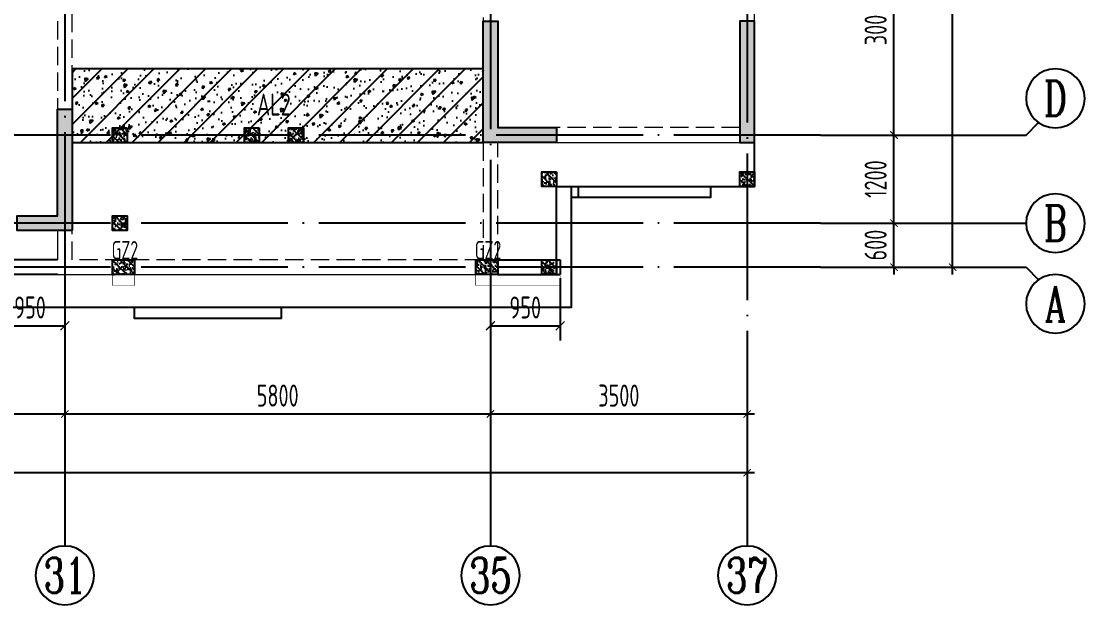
# Model space of a CAD drawing. Extents: x -1307975 to -76406, y -96289 to 379359.
# Drawn here: x -817535 to -803040, y 207649 to 215599 of the extents above; entities that cross this region are included whole.
import ezdxf
from ezdxf.enums import TextEntityAlignment as Align

# ---------------------------------------------------------------- set-up
doc = ezdxf.new("R2010")
doc.units = 0
doc.header["$LTSCALE"] = 1000
for name, pattern in [('DASH', [0.35, 0.25, -0.1]), ('DASHED', [0.75, 0.5, -0.25]), ('DOTE', [2.42, 2, -0.2, 0.02, -0.2])]:
    doc.linetypes.add(name, pattern=pattern)
doc.layers.get('0').update_dxf_attribs({"linetype": 'CONTINUOUS'})
doc.layers.get('DEFPOINTS').update_dxf_attribs({"linetype": 'CONTINUOUS'})
for name, color, linetype in [('A-AXIS', 1, 'CONTINUOUS'), ('A-DOTE', 10, 'DOTE'), ('AXIS_NUM', 7, 'CONTINUOUS'), ('BEAM', 4, 'DASHED'), ('BEAM_CON', 4, 'CONTINUOUS'), ('ROOF', 183, 'CONTINUOUS'), ('S-B板边线', 2, 'CONTINUOUS'), ('S-L主梁线', 4, 'DASH'), ('S-Q墙填充', 252, 'CONTINUOUS'), ('S-Q墙实线', 6, 'CONTINUOUS'), ('S-Q墙标注', 3, 'CONTINUOUS'), ('S-Y一般标注', 3, 'CONTINUOUS'), ('S-构造柱', 212, 'CONTINUOUS'), ('S-构造柱编号', 130, 'CONTINUOUS'), ('TEXT', 2, 'CONTINUOUS'), ('水平筋标注', 7, 'CONTINUOUS'), ('看线', 251, 'CONTINUOUS')]:
    doc.layers.add(name, color=color, linetype=linetype)
doc.layers.add('配箍校核', color=34, linetype='CONTINUOUS', plot=False)
doc.styles.add('TSSD_Axis', font='complex.shx', dxfattribs={"width": 0.7, "bigfont": 'hztxt.shx'})
doc.styles.add('TSSD_DIMENSION', font='Tssdeng.shx', dxfattribs={"width": 0.7, "bigfont": 'tssdchn.shx'})
doc.styles.add('TSSD_REIN', font='tssdeng.shx', dxfattribs={"width": 0.7, "height": 300, "bigfont": 'tssdchn.shx'})
doc.styles.add('结构文字', font='zstxt.shx', dxfattribs={"width": 0.7, "bigfont": 'zshz.shx'})
doc.dimstyles.new('STRUCK', dxfattribs={"dimtxt": 400, "dimasz": 121, "dimexe": 200, "dimexo": 150, "dimgap": 115, "dimtad": 1, "dimdec": 0, "dimdsep": 46, "dimtxsty": '结构文字', "dimblk": 'ARCHTICK', "dimcen": 400, "dimclrd": 3, "dimclre": 3, "dimclrt": 7, "dimadec": 0, "dimazin": 0, "dimtfac": 1, "dimtdec": 0, "dimtix": 1, "dimtmove": 2, "dimatfit": 3, "dimldrblk": '_DIMX', "dimfxl": 1, "dimtolj": 1, "dimtzin": 0, "dimarcsym": 0})
doc.dimstyles.new('TSSD_100_100', dxfattribs={"dimtxt": 300, "dimasz": 100, "dimexe": 100, "dimexo": 250, "dimgap": 100, "dimtad": 1, "dimdec": 0, "dimzin": 0, "dimdsep": 46, "dimtxsty": 'TSSD_DIMENSION', "dimblk": 'ARCHTICK', "dimcen": 0, "dimdle": 100, "dimclrt": 7, "dimadec": 0, "dimazin": 0, "dimtfac": 1, "dimtdec": 0, "dimtix": 1, "dimtmove": 2, "dimatfit": 3, "dimldrblk": 'ARCHTICK', "dimfxl": 1, "dimtolj": 1, "dimtzin": 0, "dimarcsym": 0})

# ---------------------------------------------------------------- blocks, each defined once
blk = doc.blocks.new('_ArchTick')
at = {"color": 0, "linetype": 'ByBlock', "const_width": 0.15}
blk.add_lwpolyline([(-0.5, -0.5), (0.5, 0.5)], dxfattribs=at)
blk = doc.blocks.new('*D306')
at = {"layer": 'DEFPOINTS', "color": 0, "transparency": 16777216}
for p in [(42100, 3600), (45300, 3600), (45300, 2600)]:
    blk.add_point(p, dxfattribs=at)
at = {"layer": 'S-Y一般标注', "color": 0, "lineweight": -2, "transparency": 16777216}
for p, q in [((42100, 3350), (42100, 2500)), ((45300, 3350), (45300, 2500)), ((42000, 2600), (45400, 2600))]:
    blk.add_line(p, q, dxfattribs=at)
at = {"layer": 'S-Y一般标注', "color": 0, "lineweight": -2, "transparency": 16777216, "xscale": 100, "yscale": 100, "zscale": 100, "rotation": 180}
blk.add_blockref('_ArchTick', (42100, 2600), dxfattribs=at)
at = {"layer": 'S-Y一般标注', "color": 0, "lineweight": -2, "transparency": 16777216, "xscale": 100, "yscale": 100, "zscale": 100}
blk.add_blockref('_ArchTick', (45300, 2600), dxfattribs=at)
at = {"layer": 'S-Y一般标注', "color": 7, "transparency": 16777216, "insert": (43700, 2850), "char_height": 300, "attachment_point": 5, "style": 'TSSD_DIMENSION'}
blk.add_mtext('\\A1;3200', dxfattribs=at)
blk = doc.blocks.new('ts_axno')
at = {"color": 0, "linetype": 'ByBlock', "lineweight": -2}
blk.add_circle((0, 0), 0.5, dxfattribs=at)
at = {"color": 0, "linetype": 'ByBlock', "lineweight": -2, "style": 'TSSD_Axis', "width": 0.7}
blk.add_attdef('A', text='', height=0.6, dxfattribs=at).set_placement((0, 0), align=Align.MIDDLE_CENTER)
blk = doc.blocks.new('*D307')
at = {"layer": 'DEFPOINTS', "color": 0, "transparency": 16777216}
for p in [(45300, 3600), (51100, 3600), (51100, 2600)]:
    blk.add_point(p, dxfattribs=at)
at = {"layer": 'S-Y一般标注', "color": 0, "lineweight": -2, "transparency": 16777216}
for p, q in [((45300, 3350), (45300, 2500)), ((51100, 3350), (51100, 2500)), ((45200, 2600), (51200, 2600))]:
    blk.add_line(p, q, dxfattribs=at)
at = {"layer": 'S-Y一般标注', "color": 0, "lineweight": -2, "transparency": 16777216, "xscale": 100, "yscale": 100, "zscale": 100, "rotation": 180}
blk.add_blockref('_ArchTick', (45300, 2600), dxfattribs=at)
at = {"layer": 'S-Y一般标注', "color": 0, "lineweight": -2, "transparency": 16777216, "xscale": 100, "yscale": 100, "zscale": 100}
blk.add_blockref('_ArchTick', (51100, 2600), dxfattribs=at)
at = {"layer": 'S-Y一般标注', "color": 7, "transparency": 16777216, "insert": (48200, 2850), "char_height": 300, "attachment_point": 5, "style": 'TSSD_DIMENSION'}
blk.add_mtext('\\A1;5800', dxfattribs=at)
blk = doc.blocks.new('*D308')
at = {"layer": 'DEFPOINTS', "color": 0, "transparency": 16777216}
for p in [(51100, 3600), (54600, 3600), (54600, 2600)]:
    blk.add_point(p, dxfattribs=at)
at = {"layer": 'S-Y一般标注', "color": 0, "lineweight": -2, "transparency": 16777216}
for p, q in [((51100, 3350), (51100, 2500)), ((54600, 3350), (54600, 2500)), ((51000, 2600), (54700, 2600))]:
    blk.add_line(p, q, dxfattribs=at)
at = {"layer": 'S-Y一般标注', "color": 0, "lineweight": -2, "transparency": 16777216, "xscale": 100, "yscale": 100, "zscale": 100, "rotation": 180}
blk.add_blockref('_ArchTick', (51100, 2600), dxfattribs=at)
at = {"layer": 'S-Y一般标注', "color": 0, "lineweight": -2, "transparency": 16777216, "xscale": 100, "yscale": 100, "zscale": 100}
blk.add_blockref('_ArchTick', (54600, 2600), dxfattribs=at)
at = {"layer": 'S-Y一般标注', "color": 7, "transparency": 16777216, "insert": (52850, 2850), "char_height": 300, "attachment_point": 5, "style": 'TSSD_DIMENSION'}
blk.add_mtext('\\A1;3500', dxfattribs=at)
blk = doc.blocks.new('*D309')
at = {"layer": 'DEFPOINTS', "color": 0, "transparency": 16777216}
for p in [(4600, 3600), (54600, 3600), (54600, 1800)]:
    blk.add_point(p, dxfattribs=at)
at = {"layer": 'S-Y一般标注', "color": 0, "lineweight": -2, "transparency": 16777216}
for p, q in [((4600, 3350), (4600, 1700)), ((54600, 3350), (54600, 1700)), ((4500, 1800), (54700, 1800))]:
    blk.add_line(p, q, dxfattribs=at)
at = {"layer": 'S-Y一般标注', "color": 0, "lineweight": -2, "transparency": 16777216, "xscale": 100, "yscale": 100, "zscale": 100, "rotation": 180}
blk.add_blockref('_ArchTick', (4600, 1800), dxfattribs=at)
at = {"layer": 'S-Y一般标注', "color": 0, "lineweight": -2, "transparency": 16777216, "xscale": 100, "yscale": 100, "zscale": 100}
blk.add_blockref('_ArchTick', (54600, 1800), dxfattribs=at)
at = {"layer": 'S-Y一般标注', "color": 7, "transparency": 16777216, "insert": (29600, 2050), "char_height": 300, "attachment_point": 5, "style": 'TSSD_DIMENSION'}
blk.add_mtext('\\A1;50000', dxfattribs=at)
blk = doc.blocks.new('*D314')
at = {"layer": 'DEFPOINTS', "color": 0, "transparency": 16777216}
for p in [(55600, 5200), (56600, 5200), (55600, 4600)]:
    blk.add_point(p, dxfattribs=at)
at = {"layer": 'S-Y一般标注', "color": 0, "lineweight": -2, "transparency": 16777216}
for p, q in [((56600, 5200), (56600, 5300)), ((55850, 5200), (56700, 5200)), ((56600, 4600), (56600, 5200)), ((55850, 4600), (56700, 4600)), ((56600, 4600), (56600, 4500))]:
    blk.add_line(p, q, dxfattribs=at)
at = {"layer": 'S-Y一般标注', "color": 0, "lineweight": -2, "transparency": 16777216, "xscale": 100, "yscale": 100, "zscale": 100}
for p, rotation in [((56600, 5200), 270), ((56600, 4600), 90)]:
    blk.add_blockref('_ArchTick', p, dxfattribs=dict(at, rotation=rotation))
at = {"layer": 'S-Y一般标注', "color": 7, "transparency": 16777216, "insert": (56350, 4900), "char_height": 300, "attachment_point": 5, "rotation": 90, "style": 'TSSD_DIMENSION'}
blk.add_mtext('\\A1;600', dxfattribs=at)
blk = doc.blocks.new('*D320')
at = {"layer": 'DEFPOINTS', "color": 0, "transparency": 16777216}
for p in [(55600, 17150), (57400, 17150), (55600, 4600)]:
    blk.add_point(p, dxfattribs=at)
at = {"layer": 'S-Y一般标注', "color": 0, "lineweight": -2, "transparency": 16777216}
for p, q in [((57400, 4500), (57400, 17250)), ((55850, 17150), (57500, 17150)), ((55850, 4600), (57500, 4600))]:
    blk.add_line(p, q, dxfattribs=at)
at = {"layer": 'S-Y一般标注', "color": 0, "lineweight": -2, "transparency": 16777216, "xscale": 100, "yscale": 100, "zscale": 100}
for p, rotation in [((57400, 17150), 90), ((57400, 4600), 270)]:
    blk.add_blockref('_ArchTick', p, dxfattribs=dict(at, rotation=rotation))
at = {"layer": 'S-Y一般标注', "color": 7, "transparency": 16777216, "insert": (57150, 10875), "char_height": 300, "attachment_point": 5, "rotation": 90, "style": 'TSSD_DIMENSION'}
blk.add_mtext('\\A1;12550', dxfattribs=at)
blk = doc.blocks.new('*D322')
at = {"layer": 'DEFPOINTS', "color": 0, "transparency": 16777216}
for p in [(55600, 6400), (56600, 6400), (55600, 5200)]:
    blk.add_point(p, dxfattribs=at)
at = {"layer": 'S-Y一般标注', "color": 0, "lineweight": -2, "transparency": 16777216}
for p, q in [((55850, 6400), (56700, 6400)), ((56600, 5100), (56600, 6500)), ((55850, 5200), (56700, 5200))]:
    blk.add_line(p, q, dxfattribs=at)
at = {"layer": 'S-Y一般标注', "color": 0, "lineweight": -2, "transparency": 16777216, "xscale": 100, "yscale": 100, "zscale": 100}
for p, rotation in [((56600, 6400), 90), ((56600, 5200), 270)]:
    blk.add_blockref('_ArchTick', p, dxfattribs=dict(at, rotation=rotation))
at = {"layer": 'S-Y一般标注', "color": 7, "transparency": 16777216, "insert": (56350, 5800), "char_height": 300, "attachment_point": 5, "rotation": 90, "style": 'TSSD_DIMENSION'}
blk.add_mtext('\\A1;1200', dxfattribs=at)
blk = doc.blocks.new('*D323')
at = {"layer": 'DEFPOINTS', "color": 0, "transparency": 16777216}
for p in [(55600, 9400), (56600, 9400), (55600, 6400)]:
    blk.add_point(p, dxfattribs=at)
at = {"layer": 'S-Y一般标注', "color": 0, "lineweight": -2, "transparency": 16777216}
for p, q in [((56600, 6300), (56600, 9500)), ((55850, 9400), (56700, 9400)), ((55850, 6400), (56700, 6400))]:
    blk.add_line(p, q, dxfattribs=at)
at = {"layer": 'S-Y一般标注', "color": 0, "lineweight": -2, "transparency": 16777216, "xscale": 100, "yscale": 100, "zscale": 100}
for p, rotation in [((56600, 9400), 90), ((56600, 6400), 270)]:
    blk.add_blockref('_ArchTick', p, dxfattribs=dict(at, rotation=rotation))
at = {"layer": 'S-Y一般标注', "color": 7, "transparency": 16777216, "insert": (56350, 7900), "char_height": 300, "attachment_point": 5, "rotation": 90, "style": 'TSSD_DIMENSION'}
blk.add_mtext('\\A1;3000', dxfattribs=at)
blk = doc.blocks.new('20210729.03501652')
at = {"color": 30, "const_width": 8}
for points in [[(41150, 600), (41150, 450), (40850, 450), (40850, 600)], [(46950, 600), (46950, 450), (45800, 450), (45800, 600)]]:
    blk.add_lwpolyline(points, dxfattribs=at)
at = {"layer": '看线', "color": 201}
blk.add_lwpolyline([(47100, 1800), (47100, 150), (26900, 150), (26900, 1650), (24500, 1650)], dxfattribs=at)
at = {"layer": '看线', "color": 202, "ltscale": 0.5}
for points in [[(49000, 1800), (49000, 1650), (47100, 1650)], [(49000, 1800), (49000, 1650), (47200, 1650), (47200, 1800)], [(43150, 150), (43150, 0), (41150, 0), (41150, 150)]]:
    blk.add_lwpolyline(points, dxfattribs=at)
blk = doc.blocks.new('20210729.04150611')
at = {"layer": 'S-B板边线'}
for points in [[(15045, -31892), (15045, -31893), (15845, -31893), (15845, -30693), (18545, -30693), (18545, -30093)], [(9045, -31892), (9045, -31892), (2845, -31892)]]:
    blk.add_lwpolyline(points, dxfattribs=at)
blk = doc.blocks.new('20210807.15312791')
at = {"layer": 'S-Q墙填充'}
h = blk.add_hatch(color=252, dxfattribs=at)
h.dxf.hatch_style = 1
h.paths.add_polyline_path([(107416, 60290), (107616, 60290), (107616, 58840), (108316, 58840), (108416, 58840), (108416, 58640), (108316, 58640), (107416, 58640)])
h = blk.add_hatch(color=252, dxfattribs=at)
h.dxf.hatch_style = 1
h.paths.add_polyline_path([(111116, 58640), (111116, 60290), (110916, 60290), (110916, 58640)])
h = blk.add_hatch(color=252, dxfattribs=at)
h.dxf.hatch_style = 1
h.paths.add_polyline_path([(101816, 57440), (101066, 57440), (101066, 57640), (101616, 57640), (101616, 58740), (101616, 59090), (101816, 59090), (101816, 58740)])
at = {"layer": 'BEAM_CON'}
for p, q in [((101616, 57040), (100766, 57040)), ((107616, 57040), (108466, 57040)), ((108466, 57040), (108466, 56840)), ((101616, 56840), (100766, 56840)), ((107616, 56840), (108466, 56840))]:
    blk.add_line(p, q, dxfattribs=at)
at = {"layer": 'S-L主梁线', "linetype": 'DASH', "lineweight": 18}
for p, q in [((107416, 63140), (107416, 60290)), ((101616, 60640), (101616, 59090)), ((101816, 59090), (101816, 60640)), ((110916, 58840), (108416, 58840)), ((107416, 58640), (107416, 57040)), ((107616, 57040), (107616, 58640)), ((101816, 57040), (101816, 57440)), ((107416, 57040), (101816, 57040))]:
    blk.add_line(p, q, dxfattribs=at)
at = {"layer": 'S-L主梁线', "linetype": 'ByBlock', "lineweight": 18}
for p, q in [((111116, 60290), (111116, 63140)), ((108416, 58640), (110916, 58640)), ((101616, 57440), (101616, 57040)), ((101616, 56840), (107616, 56840))]:
    blk.add_line(p, q, dxfattribs=at)
at = {"layer": 'S-Q墙实线'}
blk.add_lwpolyline([(108316, 58840), (108416, 58840), (108416, 58640), (108316, 58640), (107416, 58640), (107416, 60290), (107616, 60290), (107616, 58840), (108316, 58840)], dxfattribs=at)
for points in [[(111116, 58640), (111116, 60290), (110916, 60290), (110916, 58640)], [(101816, 57440), (101066, 57440), (101066, 57640), (101616, 57640), (101616, 58740), (101616, 59090), (101816, 59090), (101816, 58740)]]:
    blk.add_lwpolyline(points, close=True, dxfattribs=at)
blk = doc.blocks.new('20210730.02141516')
at = {"layer": 'S-构造柱'}
h = blk.add_hatch(dxfattribs=at)
h.set_pattern_fill('ARMORED', color=256, scale=15, angle=-90, style=0)
h.set_pattern_definition([(320, (-154189.41, 3278673.45), (-9.4128202, -107.5890274), [11.25, -123.75]), (265, (-154189.41, 3278673.45), (112.82882, 20.8127), [9, -99]), (10.4514, (-154190.19, 3278664.49), (103.4159313, -86.7764073), [9.5610285, -105.1713168]), (316.1842, (-154159.41, 3278673.45), (-24.827852, -160.0861573), [16.875, -185.625]), (6.6356, (-154161.48, 3278660.11), (146.117681, -140.199406), [14.341543, -157.75695]), (261.1842, (-154159.41, 3278673.45), (146.11779, -140.199292), [13.5, -148.5]), (291, (-154166.91, 3278658.45), (-60.3928336, -89.5360578), [11.25, -123.75]), (236, (-154166.91, 3278658.45), (108.7725068, -36.4972998), [9, -99]), (341.4514, (-154171.94, 3278650.99), (48.3795745, -126.0333943), [9.5610285, -105.1713168]), (307.5, (-154189.41, 3278673.454), (49.93407807, -1.8239783), [0, -97.8, 0, -100.5, 0, -99.375]), (277.5, (-154189.41, 3278673.454), (59.1617568, -39.4604306), [0, -57.3, 0, -95.55, 0, -37.875]), (237.5, (-154189.41, 3278706.904), (-3.38323076, -80.07336543), [0, -37.5, 0, -117, 0, -155.25]), (227.5, (-154189.41, 3278721.904), (15.0157473, -87.4779254), [0, -48.75, 0, -77.7, 0, -110.25]), (315, (-154189.41, 3278673.454), (53.0330086, 53.0330086), [])])
h.paths.add_polyline_path([(200, 200), (200, 0), (0, 0), (0, 200)])
blk.add_lwpolyline([(200, 200), (200, 0), (0, 0), (0, 200)], close=True, dxfattribs=at)
blk = doc.blocks.new('20210809.18224761')
at = {"layer": 'S-构造柱'}
h = blk.add_hatch(dxfattribs=at)
h.set_pattern_fill('ARMORED', color=256, scale=15, angle=-90, style=0)
h.set_pattern_definition([(320, (-154189.41, 3278673.45), (-9.4128202, -107.5890274), [11.25, -123.75]), (265, (-154189.41, 3278673.45), (112.82882, 20.8127), [9, -99]), (10.4514, (-154190.19, 3278664.49), (103.4159313, -86.7764073), [9.5610285, -105.1713168]), (316.1842, (-154159.41, 3278673.45), (-24.827852, -160.0861573), [16.875, -185.625]), (6.6356, (-154161.48, 3278660.11), (146.117681, -140.199406), [14.341543, -157.75695]), (261.1842, (-154159.41, 3278673.45), (146.11779, -140.199292), [13.5, -148.5]), (291, (-154166.91, 3278658.45), (-60.3928336, -89.5360578), [11.25, -123.75]), (236, (-154166.91, 3278658.45), (108.7725068, -36.4972998), [9, -99]), (341.4514, (-154171.94, 3278650.99), (48.3795745, -126.0333943), [9.5610285, -105.1713168]), (307.5, (-154189.41, 3278673.454), (49.93407807, -1.8239783), [0, -97.8, 0, -100.5, 0, -99.375]), (277.5, (-154189.41, 3278673.454), (59.1617568, -39.4604306), [0, -57.3, 0, -95.55, 0, -37.875]), (237.5, (-154189.41, 3278706.904), (-3.38323076, -80.07336543), [0, -37.5, 0, -117, 0, -155.25]), (227.5, (-154189.41, 3278721.904), (15.0157473, -87.4779254), [0, -48.75, 0, -77.7, 0, -110.25]), (315, (-154189.41, 3278673.454), (53.0330086, 53.0330086), [])])
h.paths.add_polyline_path([(300, 200), (300, 0), (0, 0), (0, 200)])
blk.add_lwpolyline([(300, 200), (300, 0), (0, 0), (0, 200)], close=True, dxfattribs=at)
blk = doc.blocks.new('20210809.18235135')
at = {"layer": '配箍校核'}
blk.add_blockref('20210809.18224761', (12, 0), dxfattribs=at)
at = {"layer": 'S-构造柱编号', "color": 2, "linetype": 'ByBlock', "style": 'TSSD_REIN', "width": 0.65}
blk.add_text('GZ2', height=250, dxfattribs=at).set_placement((0, 206, 0))
blk = doc.blocks.new('20210809.18285270')
at = {"layer": 'ROOF'}
for p in [(41450, 1800), (43250, 1800), (43850, 1800)]:
    blk.add_blockref('20210730.02141516', p, dxfattribs=at)
at = {"layer": 'ROOF', "rotation": 359.9999999538236}
for p in [(47300, 1200), (50000, 1200), (41450, 600), (47300, 0)]:
    blk.add_blockref('20210730.02141516', p, dxfattribs=at)
at = {"layer": '配箍校核'}
for p in [(41438, 0), (46388, 0)]:
    blk.add_blockref('20210809.18235135', p, dxfattribs=at)
blk = doc.blocks.new('*D391')
at = {"layer": 'DEFPOINTS', "color": 0, "transparency": 16777216}
for p in [(-168259, -11759), (-167309, -11759), (-167309, -12559)]:
    blk.add_point(p, dxfattribs=at)
at = {"layer": 'S-Q墙标注', "color": 3, "lineweight": -2, "transparency": 16777216}
for p, q in [((-168259, -11909), (-168259, -12759)), ((-167309, -11909), (-167309, -12759)), ((-168259, -12559), (-167309, -12559))]:
    blk.add_line(p, q, dxfattribs=at)
at = {"layer": 'S-Q墙标注', "color": 3, "lineweight": -2, "transparency": 16777216, "xscale": 121, "yscale": 121, "zscale": 121, "rotation": 180}
blk.add_blockref('_ArchTick', (-168259, -12559), dxfattribs=at)
at = {"layer": 'S-Q墙标注', "color": 3, "lineweight": -2, "transparency": 16777216, "xscale": 121, "yscale": 121, "zscale": 121}
blk.add_blockref('_ArchTick', (-167309, -12559), dxfattribs=at)
at = {"layer": 'S-Q墙标注', "color": 7, "transparency": 16777216, "insert": (-167784, -12309), "char_height": 300, "attachment_point": 5, "style": 'TSSD_REIN'}
blk.add_mtext('\\A1;950', dxfattribs=at)
blk = doc.blocks.new('_DIMX')
blk.add_line((-150, 0), (150, 0))
at = {"const_width": 50}
blk.add_lwpolyline([(-70, -70), (70, 70)], dxfattribs=at)
blk = doc.blocks.new('*D392')
at = {"layer": 'DEFPOINTS', "color": 0, "transparency": 16777216}
for p in [(-175009, -11759), (-174059, -11759), (-174059, -12559)]:
    blk.add_point(p, dxfattribs=at)
at = {"layer": 'S-Q墙标注', "color": 3, "lineweight": -2, "transparency": 16777216}
for p, q in [((-175009, -11909), (-175009, -12759)), ((-174059, -11909), (-174059, -12759)), ((-175009, -12559), (-174059, -12559))]:
    blk.add_line(p, q, dxfattribs=at)
at = {"layer": 'S-Q墙标注', "color": 3, "lineweight": -2, "transparency": 16777216, "xscale": 121, "yscale": 121, "zscale": 121, "rotation": 180}
blk.add_blockref('_ArchTick', (-175009, -12559), dxfattribs=at)
at = {"layer": 'S-Q墙标注', "color": 3, "lineweight": -2, "transparency": 16777216, "xscale": 121, "yscale": 121, "zscale": 121}
blk.add_blockref('_ArchTick', (-174059, -12559), dxfattribs=at)
at = {"layer": 'S-Q墙标注', "color": 7, "transparency": 16777216, "insert": (-174534, -12309), "char_height": 300, "attachment_point": 5, "style": 'TSSD_REIN'}
blk.add_mtext('\\A1;950', dxfattribs=at)
blk = doc.blocks.new('20210726.16395156')
at = {"layer": 'A-AXIS'}
for p, q in [((58400, 6400), (58571.6, 6571.7)), ((55600, 6400), (58400, 6400)), ((55600, 5200), (58400, 5200)), ((55600, 4600), (58400, 4600)), ((58400, 4600), (58571.6, 4428.4)), ((45300, 3600), (45300, 800)), ((51100, 3600), (51100, 800)), ((54600, 3600), (54600, 800))]:
    blk.add_line(p, q, dxfattribs=at)
at = {"layer": 'A-DOTE'}
for p, q in [((54600, 18249.9), (54600, 3600)), ((45299.8, 13700), (45300, 3600)), ((51100, 10900), (51100, 3600)), ((55600, 6400), (3600, 6400)), ((55600, 5200), (3600, 5200)), ((55600, 4600), (3600, 4600))]:
    blk.add_line(p, q, dxfattribs=at)
at = {"layer": 'A-AXIS'}
ref = blk.add_blockref('ts_axno', (58800, 6900), dxfattribs=dict(at, xscale=-800, yscale=800, zscale=800, rotation=180))
ref.add_attrib('C', 'D', dxfattribs={"layer": 'AXIS_NUM', "height": 480, "style": 'TSSD_Axis', "width": 0.7}).set_placement((58800, 6900), align=Align.MIDDLE_CENTER)
ref = blk.add_blockref('ts_axno', (58800, 5200), dxfattribs=dict(at, xscale=-800, yscale=800, zscale=800))
ref.add_attrib('A', 'B', dxfattribs={"layer": 'AXIS_NUM', "height": 480, "style": 'TSSD_Axis', "width": 0.7}).set_placement((58800, 5200), align=Align.MIDDLE_CENTER)
ref = blk.add_blockref('ts_axno', (58800, 4100), dxfattribs=dict(at, xscale=-800, yscale=800, zscale=800))
ref.add_attrib('F', 'A', dxfattribs={"layer": 'AXIS_NUM', "height": 480, "style": 'TSSD_Axis', "width": 0.7}).set_placement((58800, 4100), align=Align.MIDDLE_CENTER)
ref = blk.add_blockref('ts_axno', (45300, 400), dxfattribs=dict(at, xscale=-800, yscale=800, zscale=800, rotation=180))
ref.add_attrib('19', '31', dxfattribs={"layer": 'AXIS_NUM', "height": 480, "style": 'TSSD_Axis', "width": 0.7}).set_placement((45300, 400), align=Align.MIDDLE_CENTER)
ref = blk.add_blockref('ts_axno', (51100, 400), dxfattribs=dict(at, xscale=-800, yscale=800, zscale=800, rotation=180))
ref.add_attrib('22', '35', dxfattribs={"layer": 'AXIS_NUM', "height": 480, "style": 'TSSD_Axis', "width": 0.7}).set_placement((51100, 400), align=Align.MIDDLE_CENTER)
ref = blk.add_blockref('ts_axno', (54600, 400), dxfattribs=dict(at, xscale=-800, yscale=800, zscale=800, rotation=180))
ref.add_attrib('23', '37', dxfattribs={"layer": 'AXIS_NUM', "height": 480, "style": 'TSSD_Axis', "width": 0.7}).set_placement((54600, 400), align=Align.MIDDLE_CENTER)
at = {"layer": 'S-Y一般标注'}
for base, p1, p2, picture, middle in [((57400, 17150), (55600, 4600), (55600, 17150), '*D320', (57150, 10875)), ((56600, 9400), (55600, 6400), (55600, 9400), '*D323', (56350, 7900)), ((56600, 6400), (55600, 5200), (55600, 6400), '*D322', (56350, 5800)), ((56600, 5200), (55600, 4600), (55600, 5200), '*D314', (56350, 4900))]:
    dim = blk.add_linear_dim(base=base, p1=p1, p2=p2, angle=90, dimstyle='TSSD_100_100', dxfattribs=at)
    dim.commit()
    dim.dimension.update_dxf_attribs({"geometry": picture, "text_midpoint": middle})
for base, p1, p2, picture, middle in [((54600, 1800), (4600, 3600), (54600, 3600), '*D309', (29600, 2050)), ((45300, 2600.1), (42100, 3600.1), (45300, 3600.1), '*D306', (43700, 2850.1)), ((51100, 2600), (45300, 3600), (51100, 3600), '*D307', (48200, 2850)), ((54600, 2600), (51100, 3600), (54600, 3600), '*D308', (52850, 2850))]:
    dim = blk.add_linear_dim(base=base, p1=p1, p2=p2, dimstyle='TSSD_100_100', dxfattribs=at)
    dim.commit()
    dim.dimension.update_dxf_attribs({"geometry": picture, "text_midpoint": middle})
blk = doc.blocks.new('20210810.19092027')
at = {"layer": 'S-Q墙标注'}
for base, p1, p2, picture, middle in [((125917.8, 54374), (124967.8, 55174), (125917.8, 55174), '*D392', (125442.8, 54624)), ((132667.8, 54374), (131717.8, 55174), (132667.8, 55174.1), '*D391', (132192.8, 54624))]:
    dim = blk.add_linear_dim(base=base, p1=p1, p2=p2, dimstyle='STRUCK', override={"dimtxt": 300, "dimgap": 100, "dimtxsty": 'TSSD_REIN'}, dxfattribs=at)
    dim.commit()
    dim.dimension.update_dxf_attribs({"geometry": picture, "text_midpoint": middle, "insert": (299976.5, 66933)})

msp = doc.modelspace()

# ---------------------------------------------------------------- hatches: boundary and pattern name
at = {"layer": 'BEAM', "linetype": 'ByBlock'}
h = msp.add_hatch(dxfattribs=at)
h.set_pattern_fill('ARMORED', color=252, scale=50, angle=180, style=0)
h.set_pattern_definition([(230, (-1071711.32, 2128370.16), (-358.63009, 31.376067), [37.5, -412.5]), (175, (-1071711.32, 2128370.16), (69.37567, -376.09607), [30, -330]), (280.4514, (-1071741.2, 2128372.77), (-289.25469, -344.71977), [31.870095, -350.571056]), (226.1842, (-1071711.3, 2128270.16), (-533.62052, 82.75951), [56.25, -618.75]), (276.6356, (-1071755.8, 2128277.05), (-467.33135, -487.05894), [47.80514, -525.8565]), (171.1842, (-1071711.3, 2128270.16), (-467.33097, -487.0593), [45, -495]), (201, (-1071761.32, 2128295.16), (-298.453526, 201.309445), [37.5, -412.5]), (146, (-1071761.32, 2128295.16), (-121.657666, -362.57502), [30, -330]), (251.4514, (-1071786.2, 2128311.93), (-420.111314, -161.26525), [31.870095, -350.571056]), (217.5, (-1071711.32, 2128370.16), (-6.079928, -166.446927), [0, -326, 0, -335, 0, -331.25]), (187.5, (-1071711.32, 2128370.16), (-131.534769, -197.205856), [0, -191, 0, -318.5, 0, -126.25]), (147.5, (-1071599.82, 2128370.16), (-266.911218, 11.277436), [0, -125, 0, -390, 0, -517.5]), (137.5, (-1071549.82, 2128370.16), (-291.593085, -50.05249), [0, -162.5, 0, -259, 0, -367.5]), (225, (-1071711.32, 2128370.16), (176.776695, -176.776695), [])])
h.paths.add_polyline_path([(-816840.21, 213948.85), (-811240.21, 213948.85), (-811240.21, 214948.85), (-816840.21, 214948.85)])

# ---------------------------------------------------------------- linework, layer by layer
msp.add_lwpolyline([(-816840.21, 213948.85), (-811240.21, 213948.85), (-811240.21, 214948.85), (-816840.21, 214948.85)], close=True, dxfattribs=at)

# ---------------------------------------------------------------- block references
msp.add_blockref('20210729.03501652', (-857140.22, 211548.88))
at = {"layer": 'A-DOTE'}
msp.add_blockref('20210726.16395156', (-862240.2, 207648.83), dxfattribs=at)
at = {"layer": 'S-B板边线'}
msp.add_blockref('20210729.04150611', (-826084.85, 244041.42), dxfattribs=at)
at = {"layer": 'S-Q墙填充'}
msp.add_blockref('20210807.15312791', (-918655.84, 155309.34), dxfattribs=at)
at = {"layer": '水平筋标注'}
msp.add_blockref('20210810.19092027', (-942858.03, 157074.89), dxfattribs=at)
at = {"layer": '配箍校核'}
msp.add_blockref('20210809.18285270', (-857740.22, 212148.72), dxfattribs=at)

# ---------------------------------------------------------------- texts
at = {"layer": 'TEXT', "color": 1, "style": 'TSSD_REIN', "width": 0.7}
msp.add_text('AL2', height=300, dxfattribs=at).set_placement((-813861.61, 214314.97, 0), align=Align.RIGHT)

doc.saveas('drawing.dxf')
